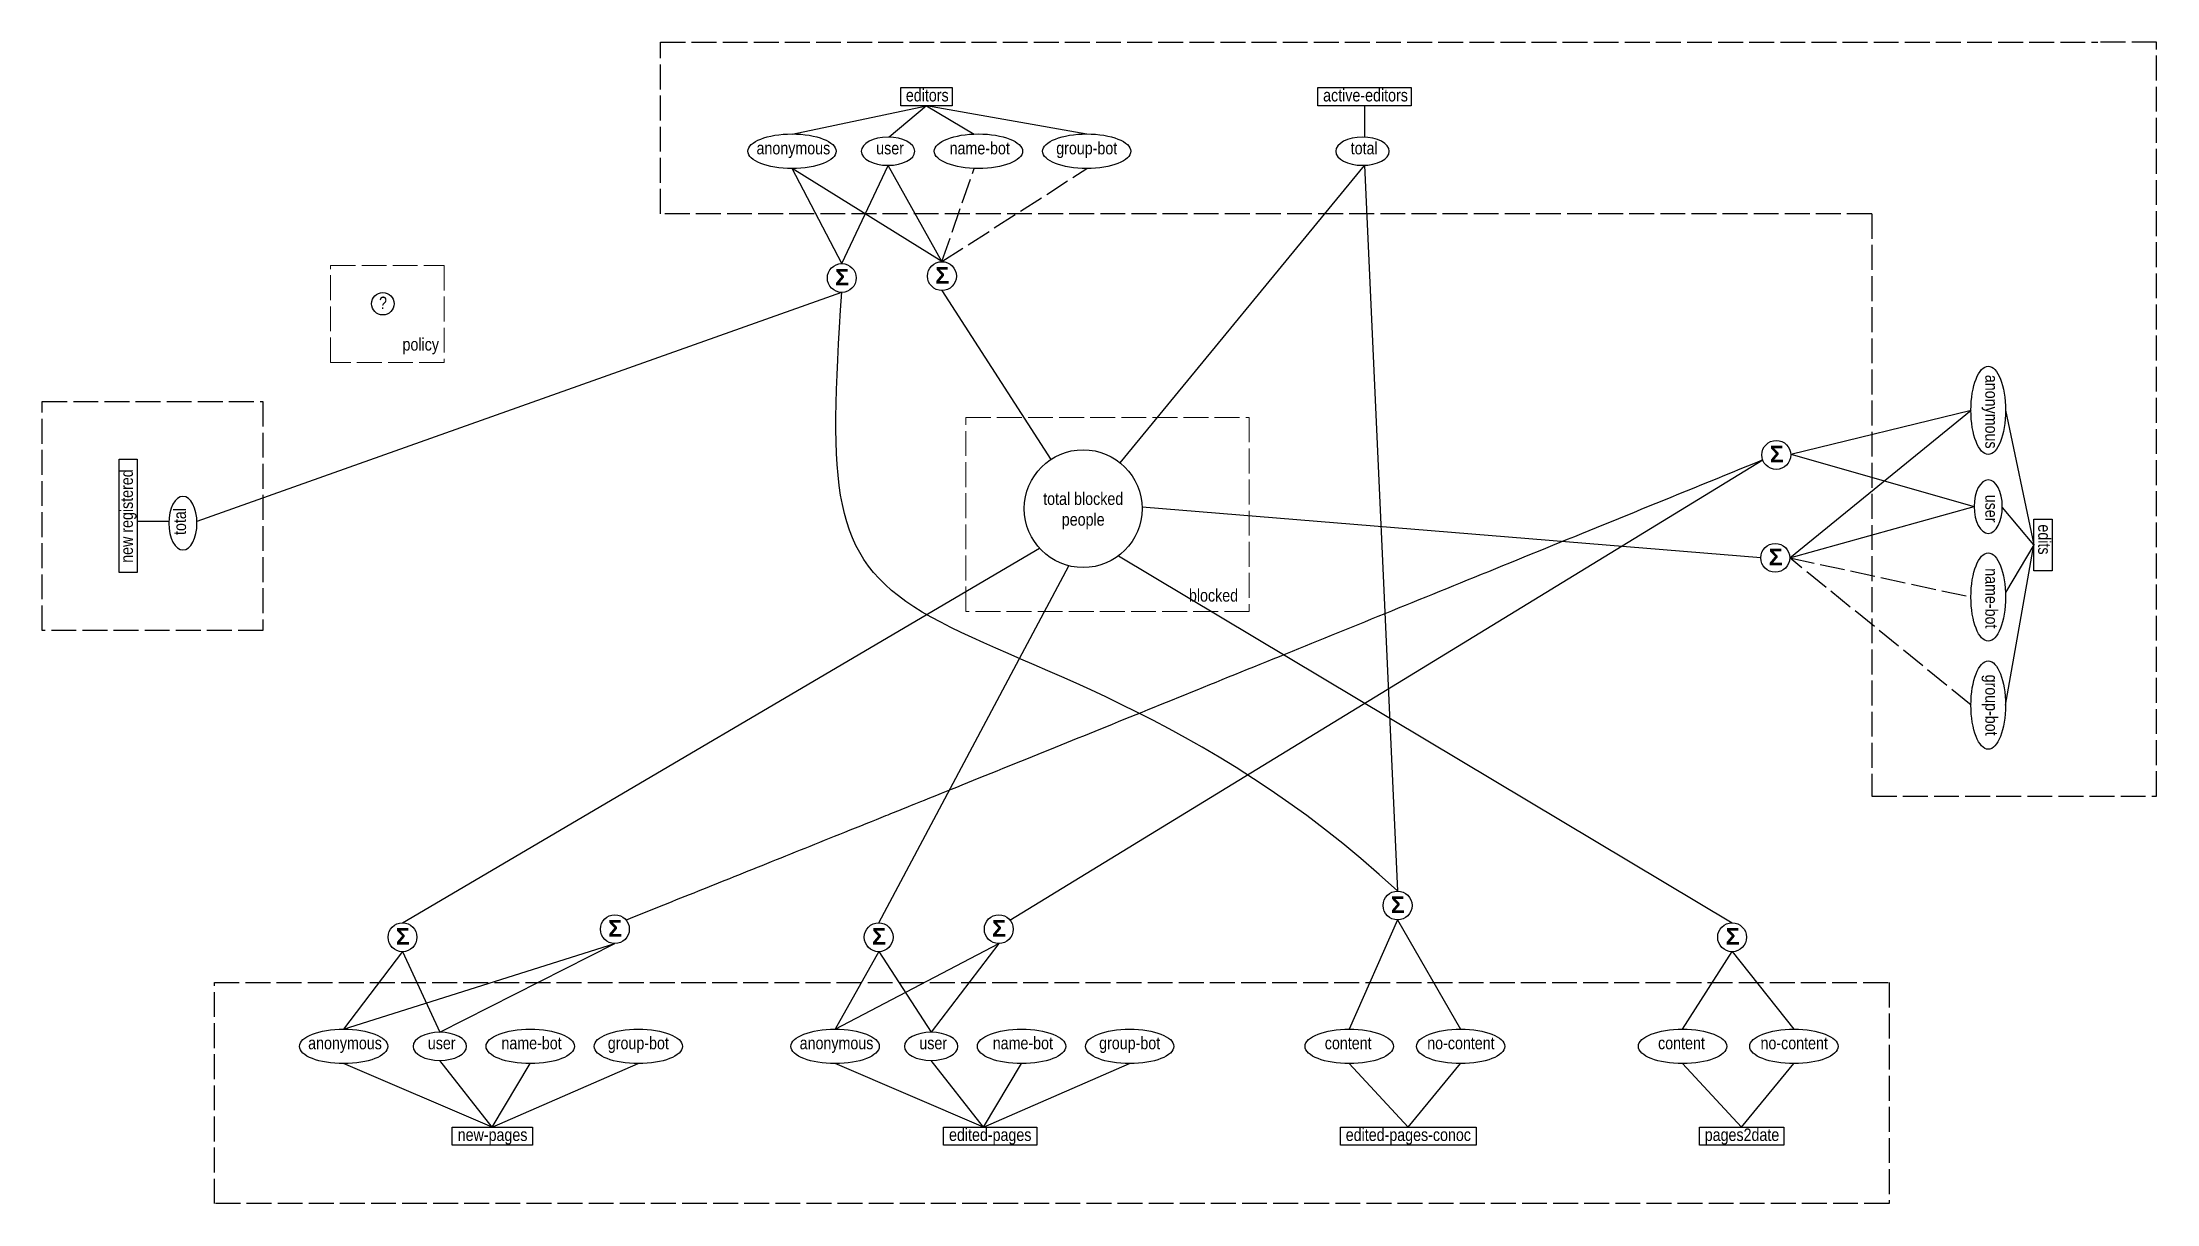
# Model space of a CAD drawing. Header units: inches. Extents: x 411 to 1431, y 403 to 963.
import ezdxf

# ---------------------------------------------------------------- set-up
doc = ezdxf.new("R2010")
doc.units = ezdxf.units.IN
doc.header["$MEASUREMENT"] = 0
doc.linetypes.add('ACAD_ISO02W100', pattern=[15, 12, -3])
doc.styles.get("Standard").update_dxf_attribs({"font": 'ARIALN.TTF', "height": 6})

msp = doc.modelspace()

# ---------------------------------------------------------------- linework, layer by layer
at = {"color": 244, "linetype": 'ACAD_ISO02W100', "true_color": 0x991b1e}
for p, q in [((709.3, 963), (1402.3, 963)), ((709.3, 880.3), (709.3, 963)), ((1430.7, 963), (1402.3, 963)), ((1430.7, 599.6), (1430.7, 963)), ((1293.4, 880.3), (709.3, 880.3)), ((1293.4, 880.3), (1293.4, 599.6)), ((1293.4, 599.6), (1430.7, 599.6))]:
    msp.add_line(p, q, dxfattribs=at)
for p, q in [((772.7, 918.8), (837.5, 932.4)), ((837.5, 932.4), (819.5, 917.3)), ((837.5, 932.4), (860.5, 918.8)), ((914.8, 918.8), (837.5, 932.4)), ((1048.7, 932.4), (1048.7, 917.3)), ((1357.9, 785.6), (1371.5, 720.8)), ((1371.5, 720.8), (1356.3, 738.8)), ((457, 732.1), (472.2, 732.1)), ((1371.5, 720.8), (1357.8, 697.8)), ((1357.9, 643.5), (1371.5, 720.8)), ((628.2, 440.1), (556.5, 470.7)), ((628.2, 440.1), (602.9, 472.2)), ((628.2, 440.1), (646.5, 470.7)), ((628.2, 440.1), (698.6, 470.7)), ((865.1, 440.1), (793.5, 470.7)), ((865.1, 440.1), (839.8, 472.2)), ((865.1, 440.1), (883.4, 470.7)), ((865.1, 440.1), (935.5, 470.7)), ((1069.8, 440.1), (1041.4, 470.7)), ((1069.8, 440.1), (1095.1, 470.7)), ((1230.5, 440.1), (1202.1, 470.7)), ((1230.5, 440.1), (1255.8, 470.7))]:
    msp.add_line(p, q)
at = {"color": 177, "true_color": 0x293189}
for p, q in [((845, 857.3), (772.7, 902.1)), ((845, 857.3), (819, 903.7)), ((931, 760.3), (1048.7, 903.7)), ((845, 843.4), (897.5, 761.9)), ((1253.8, 714.5), (1341.2, 785.6)), ((1239.9, 714.5), (941.5, 739)), ((1253.8, 714.5), (1342.7, 739.2)), ((584.9, 538.6), (892.1, 719.2)), ((930.1, 715.5), (1226, 538.6)), ((814.5, 538.6), (906.2, 710.7)), ((584.9, 524.7), (556.5, 487.3)), ((584.9, 524.7), (602.9, 485.8)), ((814.5, 524.7), (793.5, 487.3)), ((814.5, 524.7), (839.8, 485.8)), ((1202.1, 487.3), (1226, 524.7)), ((1226, 524.7), (1255.8, 487.3))]:
    msp.add_line(p, q, dxfattribs=at)
at = {"color": 114, "true_color": 0x139b48}
for p, q in [((796.7, 856.4), (772.7, 902.1)), ((796.7, 856.4), (819, 903.7)), ((1048.7, 903.7), (1064.7, 553.9)), ((485.8, 732.1), (796.7, 842.5)), ((1254.3, 764.4), (1341.2, 785.6)), ((877.8, 539.9), (1240.8, 761.7)), ((1254.3, 764.4), (1342.7, 739.2)), ((1064.7, 540), (1041.4, 487.3)), ((1064.7, 540), (1095.1, 487.3)), ((556.5, 487.3), (687.3, 528.6)), ((602.9, 485.8), (687.3, 528.6)), ((793.5, 487.3), (872.4, 528.6)), ((872.4, 528.6), (839.8, 485.8))]:
    msp.add_line(p, q, dxfattribs=at)
at = {"color": 177, "linetype": 'ACAD_ISO02W100', "true_color": 0x293189}
for p, q in [((845, 857.3), (860.5, 902.2)), ((845, 857.3), (914.8, 902.1)), ((1253.8, 714.5), (1341.2, 695.6)), ((1341.2, 643.5), (1253.8, 714.5))]:
    msp.add_line(p, q, dxfattribs=at)
for points in [[(825.1, 941.3), (850, 941.3), (850, 932.4), (825.1, 932.4)], [(1026.2, 941.3), (1071.3, 941.3), (1071.3, 932.4), (1026.2, 932.4)], [(448.2, 707.4), (448.2, 762), (457, 762), (457, 707.4)], [(1380.4, 733.2), (1380.4, 708.3), (1371.5, 708.3), (1371.5, 733.2)], [(608.9, 440.1), (647.5, 440.1), (647.5, 431.3), (608.9, 431.3)], [(845.8, 440.1), (890.8, 440.1), (890.8, 431.3), (845.8, 431.3)], [(1037.1, 440.1), (1102.6, 440.1), (1102.6, 431.3), (1037.1, 431.3)], [(1210.2, 440.1), (1250.9, 440.1), (1250.9, 431.3), (1210.2, 431.3)]]:
    msp.add_lwpolyline(points, close=True)
at = {"linetype": 'ACAD_ISO02W100', "lineweight": 18}
msp.add_lwpolyline([(550.2, 855.4), (604.9, 855.4), (604.9, 808.7), (550.2, 808.7)], close=True, dxfattribs=at)
at = {"color": 244, "linetype": 'ACAD_ISO02W100', "true_color": 0x991b1e}
for points in [[(411.2, 789.8), (517.6, 789.8), (517.6, 679.5), (411.2, 679.5)], [(494.2, 509.8), (1301.7, 509.8), (1301.7, 403.2), (494.2, 403.2)]]:
    msp.add_lwpolyline(points, close=True, dxfattribs=at)
at = {"color": 6, "linetype": 'ACAD_ISO02W100', "lineweight": 18}
msp.add_lwpolyline([(856.5, 782.2), (993.2, 782.2), (993.2, 688.6), (856.5, 688.6)], close=True, dxfattribs=at)
at = {"color": 177, "true_color": 0x293189}
for centre in [(845, 850.3), (1246.8, 714.5), (584.9, 531.6), (814.5, 531.6), (1226, 531.6)]:
    msp.add_circle(centre, 6.96, dxfattribs=at)
at = {"color": 114, "true_color": 0x139b48}
for centre in [(796.7, 849.4), (1247.3, 764.1), (1064.7, 546.9), (687.3, 535.5), (872.4, 535.5)]:
    msp.add_circle(centre, 6.96, dxfattribs=at)
for centre, radius in [((575.4, 837), 5.42), ((913.1, 738.2), 28.4)]:
    msp.add_circle(centre, radius)
for centre, major_axis in [((772.7, 910.5), (21.3, 0)), ((862.6, 910.5), (21.3, 0)), ((914.8, 910.5), (21.3, 0)), ((1349.5, 785.6), (0, -21.3)), ((1349.5, 695.6), (0, -21.3)), ((1349.5, 643.5), (0, -21.3)), ((556.5, 479), (21.3, 0)), ((646.5, 479), (21.3, 0)), ((698.6, 479), (21.3, 0)), ((793.5, 479), (21.3, 0)), ((883.4, 479), (21.3, 0)), ((935.5, 479), (21.3, 0)), ((1041.4, 479), (21.3, 0)), ((1095.1, 479), (21.3, 0)), ((1202.1, 479), (21.3, 0)), ((1255.8, 479), (21.3, 0))]:
    msp.add_ellipse(centre, major_axis=major_axis, ratio=0.390633)
at = {"extrusion": (0, 0, -1)}
for centre, major_axis in [((819, 910.5), (12.9, 0)), ((1047.8, 910.5), (12.9, 0)), ((1349.5, 739.2), (0, -12.9)), ((479, 731.2), (0, 12.9)), ((602.9, 479), (12.9, 0)), ((839.8, 479), (12.9, 0))]:
    msp.add_ellipse(centre, major_axis=major_axis, ratio=0.526016, dxfattribs=at)
at = {"color": 114, "true_color": 0x139b48}
for points, degree in [([(1064.7, 553.9), (970.1, 641.3), (790.6, 681.9), (790.6, 748.4), (796.7, 842.5)], 3), ([(1240.8, 761.7), (878.2, 613.9), (692.7, 539.9)], 2)]:
    msp.add_open_spline(points, degree=degree, dxfattribs=at)

# ---------------------------------------------------------------- texts
at = {"char_height": 6, "attachment_point": 1}
for s, insert in [('editors', (827.6, 940.5)), ('active-editors', (1028.8, 940.5)), ('anonymous', (755.6, 915)), ('user', (813.3, 915)), ('name-bot', (848.7, 915)), ('group-bot', (900.1, 915)), ('total', (1042.1, 915)), ('\\pxqc;?', (533, 840.4)), ('policy', (584.9, 820.4)), ('\\pxqc;total blocked\\Ppeople', (870.6, 746)), ('blocked', (964.1, 699.4)), ('anonymous', (539.4, 483.6)), ('user', (597.1, 483.6)), ('name-bot', (632.6, 483.6)), ('group-bot', (683.9, 483.6)), ('anonymous', (776.4, 483.6)), ('user', (834.1, 483.6)), ('name-bot', (869.5, 483.6)), ('group-bot', (920.8, 483.6)), ('content', (1029.6, 483.6)), ('no-content', (1079, 483.6)), ('content', (1190.3, 483.6)), ('no-content', (1239.7, 483.6)), ('edited-pages', (848.4, 439.4)), ('edited-pages-conoc', (1039.7, 439.4)), ('pages2date', (1212.8, 439.4)), ('new-pages', (611.5, 439.4))]:
    msp.add_mtext_dynamic_manual_height_columns(s, width=85.021, gutter_width=30, heights=[0], dxfattribs=dict(at, insert=insert))
at = {"color": 114, "true_color": 0x139b48, "char_height": 8, "attachment_point": 1}
for insert in [(793.5, 853.8), (1244.2, 768.5), (1061.5, 551.3), (684.1, 539.9), (869.2, 539.9)]:
    msp.add_mtext_dynamic_manual_height_columns('{\\fArial|b1|i0|c0|p34;Ʃ}', width=42.294, gutter_width=30, heights=[0], dxfattribs=dict(at, insert=insert))
at = {"color": 177, "true_color": 0x293189, "char_height": 8, "attachment_point": 1}
for insert in [(841.8, 854.7), (1243.7, 718.9), (581.7, 536), (811.3, 536), (1222.9, 536)]:
    msp.add_mtext_dynamic_manual_height_columns('{\\fArial|b1|i0|c0|p34;Ʃ}', width=42.294, gutter_width=30, heights=[0], dxfattribs=dict(at, insert=insert))
at = {"char_height": 6, "attachment_point": 1}
for s, insert, rotation in [('anonymous', (1354.1, 802.7), 270), ('new registered', (448.9, 712.1), 90), ('user', (1354.1, 744.9), 270), ('total', (474.5, 725.5), 90), ('edits', (1379.6, 730.6), 270), ('name-bot', (1354.1, 709.5), 270), ('group-bot', (1354.1, 658.2), 270)]:
    msp.add_mtext_dynamic_manual_height_columns(s, width=85.021, gutter_width=30, heights=[0], dxfattribs=dict(at, insert=insert, rotation=rotation))

doc.saveas('drawing.dxf')
